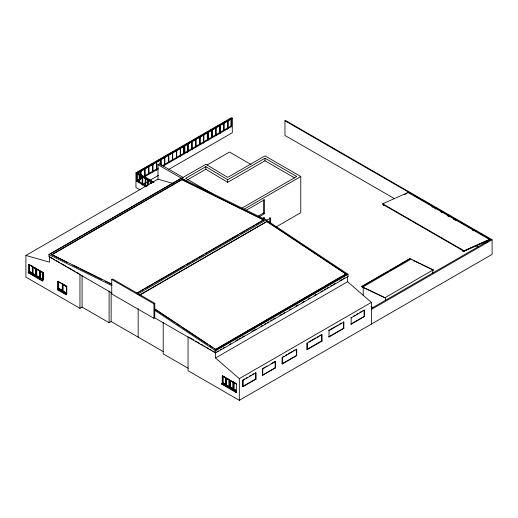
<?xml version="1.0" encoding="UTF-8"?>
<svg xmlns="http://www.w3.org/2000/svg" width="518" height="518" viewBox="0 0 518 518"><rect width="100%" height="100%" fill="white"/><g stroke="black" fill="none" stroke-linecap="round" stroke-linejoin="round"><path stroke-width="0.78" d="M214.148 348.601L215.488 349.488L346.018 273.86L267.035 221.419L139.323 295.156M140.002 295.033L267.035 221.419M343.207 275.751L346.018 273.86M463.124 251.398L463.189 250.718L464.063 251.224L489.452 239.912L489.497 239.478L408.087 192.476L382.698 203.794L383.074 205.18L383.767 205.581L383.825 204.966L462.153 250.188L462.095 250.803L463.124 251.398L476.825 245.208M408.035 193.033L408.087 192.476M464.063 251.224L464.102 250.796L489.497 239.478M385.625 297.61L385.068 297.934L362.684 287.348L363.241 286.745L363.241 295.726M362.678 287.348L361.661 286.48L385.068 297.669L433.242 269.852L432.737 270.415L432.737 273.005M140.054 189.853L135.943 187.477L135.943 172.863L231.533 117.67L232.297 118.11L232.297 132.731L168.939 169.308M136.843 172.688L144.373 168.337M145.739 167.547L147.112 166.757M148.478 165.967L153.27 163.202M154.642 162.412L160.114 159.246M140.941 170.551L140.585 170.577L140.941 170.551L140.941 178.276M144.645 168.233L145.001 168.201L144.645 168.233L144.645 176.729M152.564 171.387L152.771 163.546L152.92 171.354M171.303 152.791L160.34 159.123L161.104 159.563L184.402 146.115L184.402 153.801L163.157 166.064M172.675 152.001L174.048 151.211M175.414 150.421L177.473 149.236M178.839 148.439L180.212 147.649M181.585 146.859L182.951 146.07M186.124 144.244L187.49 143.454M188.856 142.664L190.223 141.88M192.275 140.695L201.839 135.172M203.205 134.382L204.571 133.592M205.937 132.802L207.304 132.019L207.304 139.698L184.758 152.713M210.412 130.232L211.784 129.442M213.151 128.652L217.936 125.887M219.302 125.097L220.668 124.314M222.034 123.524L226.139 121.154M228.192 119.969L230.924 118.389M152.564 163.662L152.92 163.63M156.786 161.402L156.43 161.435L156.786 161.402L156.786 169.898M187.645 152.111L187.846 143.499L187.995 151.308M195.564 146.762L195.772 138.921L195.921 146.736M199.624 144.418L199.831 136.577L199.98 144.392M227.655 129.092L227.862 120.48L228.011 128.289M176.424 157.964L176.625 150.123L176.78 157.938M187.645 143.615L187.995 143.583M192.061 141.239L191.705 141.272L192.061 141.239L192.061 149.734M195.564 139.038L195.921 139.012M199.624 136.694L199.98 136.668M203.839 134.44L203.483 134.466L203.839 134.44L203.839 142.936M160.878 165.074L160.878 159.686L137.555 173.096L232.297 118.11M163.118 351.528L111.143 321.523L109.11 322.695L82.084 307.09L79.953 308.32L25.9 277.117L25.9 255.439L157.984 179.183L157.984 164.679L159.447 163.83L183.061 177.46M142.159 176.249L142.722 176.275L142.159 176.249L142.159 184.855M137.529 179.986L142.321 177.214M143.687 176.424L158.061 168.13M161.713 166.019L183.637 153.36L184.402 153.801M207.679 139.478L230.924 126.062L231.688 126.502L231.688 118.829L208.443 132.252L208.443 139.918L231.688 126.502M143.648 176.612L148.342 179.325L147.449 179.843L136.655 173.614L136.655 181.306L158.139 168.965M208.068 140.138L184.842 153.548L184.842 145.869L208.068 132.459L208.068 140.138L207.304 139.698M145.195 177.998L145.759 178.03L145.195 177.998L145.195 186.564M143.175 184.181L158.495 175.343M29.209 271.782L28.244 272.339L28.244 272.863L28.697 272.597L28.697 264.62L29.209 264.329L29.209 271.782L32.634 273.763L32.634 266.31M32.42 273.193L29.474 271.607L29.578 264.685L29.578 271.549L32.42 273.193L32.42 266.33L30.717 265.346M111.914 293.065L48.951 256.714L48.951 254.597L181.339 178.16L157.984 164.679M48.951 254.597L205.879 164.284L227.719 177.376L264.983 155.86L300.757 176.515L300.757 212.691L276.094 226.936M67.01 262.361L51.774 254.565L181.876 179.455L263.746 219.774L256.073 224.521M207.174 164.925L229.48 152.046L251.062 164.504M51.794 254.869L181.896 179.752L263.766 220.079M29.474 264.743L32.42 266.33L32.485 273.847L35.91 275.829L35.554 276.029L35.554 268.583L35.91 268.376L35.982 276.275L36.383 276.042L43.383 279.908L42.366 280.491L28.244 272.339M394.8 198.847L284.958 135.431L284.958 120.811L285.515 120.487L492.1 239.763L492.1 254.383L239.316 400.33L188.053 370.733L188.053 336.674M294.625 177.901L264.983 160.787L227.68 182.33L227.68 179.746L205.84 166.654L185.658 178.309L213.688 194.49M35.729 275.2L32.783 273.621L32.887 266.815L32.887 273.562L35.729 275.2L35.729 268.46L33.456 267.146M187.05 180.083L205.84 169.237L205.84 166.654M35.982 268.823L36.383 268.589L36.383 276.042M39.4 270.797L39.808 270.564L39.808 278.017M39.627 277.402L39.53 270.72L36.629 269.043L36.629 275.79L39.627 277.402L39.627 270.655L36.733 268.984L36.733 275.731M28.697 264.62L42.819 272.779L43.383 272.455M40.249 270.959L40.249 277.765L43.247 279.377L43.247 272.572L41.511 271.568M40.249 277.765L43.247 279.377M28.244 272.863L42.366 281.015L42.819 280.756L42.819 272.779M227.68 179.746L264.983 158.21L296.691 176.515L241.705 208.255M58.152 288.675L57.336 289.141L57.336 289.691L57.744 289.452L57.744 281.365L58.152 281.132L58.152 288.675L62.367 291.343L62.574 283.683M62.225 290.507L62.38 283.909L58.67 281.766L58.521 288.364L62.38 290.417L58.521 288.364M62.814 284.609L66.472 286.603L66.369 293.11L62.814 291.058L62.814 284.609L66.472 286.603M57.744 281.365L66.79 286.35L66.79 293.894L66.181 294.243L57.336 289.141M62.814 291.058L66.472 293.052M57.336 289.691L66.181 294.794L66.582 294.561L66.582 286.467M111.746 279.474L112.613 278.975L154.811 303.341L154.759 317.858L153.95 318.33L111.746 293.965L111.746 279.474L153.95 303.839L154.811 303.341M243.79 209.401L300.757 176.515M246.018 210.379L264.594 199.657L264.594 213.623L259.091 216.802M258.022 216.187L263.532 213.008L264.594 213.623M262.535 218.693L264.594 217.502L264.594 219.108M136.448 293.272L263.746 219.774M136.467 293.576L140.663 291.155M142.061 290.345L143.46 289.536M144.859 288.733L153.25 283.883M154.649 283.074L184.725 265.715M186.124 264.905L191.025 262.076M192.424 261.273L194.522 260.055M195.921 259.253L197.319 258.443M198.718 257.634L203.613 254.811M205.011 254.001L207.109 252.79M208.508 251.981L238.584 234.615M239.983 233.812L244.884 230.983M246.283 230.173L248.381 228.962M249.78 228.153L251.178 227.35M252.577 226.541L254.675 225.33M137.905 293.926L266.084 219.923L348.005 274.281L348.005 276.508L215.566 352.965L154.759 317.858M266.647 220.241L270.61 217.955L270.61 223.264M154.811 310.373L215.566 350.744L348.005 274.281M215.488 349.488L228.749 341.835M230.141 341.025L241.31 334.583M242.709 333.773L278.995 312.82M280.393 312.017L291.556 305.568M292.955 304.765L322.967 287.438M324.359 286.635L329.247 283.812M330.639 283.003L341.809 276.56M215.164 350.511L347.597 274.048M216.912 351.722L218.311 350.913M220.409 349.702L221.808 348.899M223.206 348.09L224.605 347.28M229.493 344.457L230.892 343.654M235.787 340.825L237.879 339.614M239.277 338.811L240.676 338.001M242.074 337.199L244.172 335.988M251.858 331.546L256.047 329.124M260.942 326.301L262.341 325.498M264.439 324.287L265.838 323.478M267.23 322.669L268.628 321.866M270.726 320.655L272.125 319.846M273.523 319.043L274.922 318.233M279.811 315.41L281.909 314.199M283.307 313.39L284.706 312.587M289.594 309.758L290.993 308.955M295.888 306.132L297.979 304.921M302.175 302.499L304.273 301.288M308.463 298.867L309.861 298.057M314.756 295.234L316.148 294.425M321.043 291.602L322.442 290.799M324.54 289.588L325.939 288.779M327.331 287.969L328.729 287.166M330.827 285.955L332.226 285.146M333.624 284.343L335.023 283.534M339.912 280.711L342.01 279.5M343.408 278.69L344.807 277.888M239.316 400.33L239.316 378.652L215.52 357.99L347.597 281.734L347.597 276.269L348.005 276.508M361.661 286.48L409.978 258.592L433.242 269.852M361.661 286.758L388.273 271.4M389.672 270.59L398.07 265.74M399.475 264.931L409.978 258.592M362.678 287.069L410.994 259.175M222.759 383.145L221.795 383.702L221.795 384.226L222.248 383.961L222.248 375.984L222.759 375.692L222.759 383.145L226.185 385.12L226.185 378.412M226.334 378.237L226.334 384.984L226.334 378.237L229.183 379.875L229.183 386.622M223.025 382.97L225.971 384.55L223.025 382.97L223.129 376.049M233.178 382.019L233.081 388.824L230.18 387.153L230.18 380.406L232.601 381.688M225.971 377.687L226.185 385.12M232.951 382.161L233.359 381.928L233.359 389.381L236.247 390.87M239.316 378.652L371.4 302.395L347.597 281.734M229.105 379.94L229.105 387.393L229.461 387.186L226.036 385.211M230.18 387.153L233.178 388.765M229.105 387.393L229.934 387.406L233.359 389.381M243.402 379.662L244.768 378.872M246.128 378.088L247.494 377.298M249.54 376.12L250.9 375.33M252.266 374.546L253.632 373.756M263.053 368.317L264.394 367.54M265.734 366.77L267.081 365.993M271.108 363.668L274.462 361.732M282.77 356.934L284.129 356.151M285.489 355.361L286.849 354.577M288.209 353.794L292.281 351.444M293.641 350.654L295.001 349.87M308.935 341.828L315.63 337.963M316.971 337.186L318.311 336.415M319.651 335.638L320.992 334.868M335.411 326.541L328.671 330.432L329.027 330.639L343.855 322.073L343.855 328.47L329.027 337.03L328.671 336.829L343.505 328.263L343.855 328.47M336.758 325.764L338.112 324.987M339.458 324.203L341.479 323.038M353.619 316.025L355.018 315.222M356.423 314.413L357.821 313.604M359.926 312.386L361.324 311.577M362.73 310.768L364.484 310.165L364.484 316.563L351.172 324.242L350.815 324.041L364.128 316.356L364.484 316.563M243.078 380.257L256.028 372.779L256.028 379.176L243.078 386.655L242.722 386.447L242.722 380.057L243.078 380.257L243.078 386.655M262.736 368.907L275.485 361.551L275.485 367.942L262.736 375.304L262.38 375.097L262.38 368.706L262.736 368.907L262.736 375.304M282.446 357.53L296.717 349.294L296.717 355.685L282.446 363.921L282.09 363.72L282.09 357.323L282.446 357.53L282.446 363.921M307.284 343.194L322.015 334.686L322.015 341.077L307.284 349.585L306.928 349.378L306.928 342.987L307.284 343.194L307.284 349.585M350.815 317.644L351.172 317.851L364.484 310.165M371.192 308.534L490.65 239.562L284.958 120.811M371.4 309.447L492.1 239.763M233.903 389.063L233.903 382.265L233.799 389.128L236.221 390.404M242.722 386.447L255.678 378.969L256.028 379.176M262.38 375.097L275.129 367.735L275.485 367.942M282.09 363.72L296.361 355.484L296.717 355.685M306.928 349.378L321.659 340.876L322.015 341.077M236.376 391.589L235.917 392.379L236.376 392.113L236.376 384.136L222.248 375.984M478.269 244.554L482.595 242.599M484.039 241.951L486.201 240.974M404.409 194.651L406.585 193.68M157.984 179.183L173.213 183.508M25.9 255.439L49.514 262.147L49.514 256.688L54.351 259.479M413.144 260.483L420.325 263.927M421.756 264.614L433.242 270.118M266.084 219.923L181.591 178.309L187.186 181.54M51.774 254.565L111.914 284.181M72.805 265.216L78.6 268.071M80.05 268.784L101.787 279.493M105.407 281.274L111.208 284.129M49.204 254.739L111.888 285.612M370.933 306.449L373.031 307.64M431.792 206.682L433.184 207.485M434.576 208.294L435.975 209.097M440.85 211.914L442.242 212.717M447.118 215.533L449.21 216.738M453.392 219.153L455.477 220.357M472.202 230.011L473.594 230.821M475.958 245.707L478.056 246.918M382.698 203.794L464.102 250.796M211.81 129.746L211.966 137.555M184.402 146.115L183.637 145.675L183.637 153.36M176.424 150.239L176.573 158.055M137.607 172.785L153.988 182.239M138.274 173.511L139.62 174.288M140.961 175.065L142.301 175.842M148.685 179.539L153.393 182.258M135.943 172.863L153.069 182.75M152.499 182.776L147.792 180.057L147.792 185.431M147.002 186.247L137.555 180.788L137.555 173.867M136.655 181.306L146.095 186.758M343.855 322.073L343.505 321.872L343.505 328.263M322.015 334.686L321.659 334.479L321.659 340.876M296.717 349.294L296.361 349.087L296.361 355.484M275.485 361.551L275.129 361.344L275.129 367.735M55.737 260.282L59.887 262.678M61.273 263.474L66.116 266.271M67.502 267.068L72.345 269.865M73.724 270.668L75.11 271.464M76.496 272.261L79.26 273.86M189.433 337.464L193.551 339.847M195.61 341.032L199.728 343.415M201.101 344.205L202.473 344.994M203.846 345.791L205.219 346.581M206.591 347.377L208.65 348.562M210.023 349.359L211.396 350.149M212.768 350.945L215.52 352.525M223.698 376.379L224.838 377.033M228.088 378.943L229.461 379.739M234.479 382.595L235.638 383.262M223.595 376.437L225.874 377.751L225.874 384.615M227.007 378.503L229.28 379.817M234.382 382.653L236.694 383.993M230.18 380.406L233.081 382.077L233.081 388.824M34.538 267.586L35.91 268.376M40.831 271.296L43.143 272.63L43.143 279.435M62.367 283.799L66.79 286.35M32.783 266.874L35.632 268.518L35.632 275.265M233.799 389.128L236.694 390.799M226.334 384.984L229.28 386.564M36.629 275.79L39.53 277.46M62.367 291.343L66.79 293.894M35.554 276.029L35.982 276.275M221.795 383.702L236.376 392.113M58.424 289.847L59.784 290.63M64.543 293.382L65.903 294.166M221.795 384.226L235.917 392.379M188.163 368.272L163.215 353.872L163.215 322.183M205.84 169.237L227.68 182.33M267.016 221.698L345.998 274.139M154.604 308.767L215.507 349.21M154.584 309.045L175.33 322.824M176.67 323.711L180.018 325.939M181.352 326.826L207.459 344.159M209.466 345.487L212.14 347.267M487.166 240.326L487.166 241.874M486.914 240.954L486.914 242.502M484.99 241.828L484.99 243.441M484.738 241.679L484.738 243.292M484.595 241.912L484.595 243.454M484 242.035L484 243.648M483.579 242.1L483.579 243.635M385.625 297.345L385.625 300.2M371.4 302.395L371.4 324.074M364.128 309.958L364.128 316.356M351.172 317.851L351.172 324.242M329.027 330.639L329.027 337.03M269.8 217.482L269.8 222.798M264.983 158.21L264.983 160.787M263.532 199.812L263.532 213.008M263.377 217.599L263.377 219.205M255.678 372.578L255.678 378.969M233.508 381.837L233.508 389.29M230.924 119.159L230.924 126.062M230.283 380.348L230.283 387.095M229.934 387.406L229.934 379.953L229.532 380.186L229.532 387.639M227.862 120.48L227.81 128.406M223.951 122.915L223.951 130.633M223.795 122.824L223.795 130.549M223.744 123.031L223.744 130.756M223.595 122.941L223.595 130.666M220.085 133.638L219.936 125.052L219.936 132.776M219.885 125.259L219.885 133.754M219.736 125.945L219.736 132.893M216.032 127.486L216.032 135.211M215.876 127.396L215.825 135.327M215.676 127.512L215.676 135.237M215.566 350.744L215.52 357.99M212.166 129.714L212.166 137.438M211.81 130.517L211.81 137.464M203.639 134.557L203.639 143.052M203.483 135.237L203.483 142.191M199.831 136.577L199.831 144.302M199.78 136.784L199.78 144.509M195.772 138.921L195.772 146.646M195.72 139.128L195.72 146.853M191.861 141.356L191.861 149.08M191.705 142.042L191.705 148.99M187.846 143.499L187.846 151.224M187.794 143.7L187.794 152.201M184.078 145.428L184.078 153.108M180.64 156.481L180.491 147.895L180.439 155.827M180.283 148.783L180.283 155.737M176.625 150.123L176.625 157.848M172.721 152.557L172.721 160.282M172.565 152.467L172.565 160.191M172.52 160.399L172.364 152.583L172.364 160.308M168.862 162.51L168.706 154.694L168.654 162.626M168.505 154.817L168.505 162.535M164.795 157.129L164.795 164.853M164.646 157.045L164.646 164.769M164.594 157.245L164.594 164.97M164.439 157.161L164.439 164.886M161.104 159.563L161.104 164.944M160.114 160.017L160.114 164.633M156.578 161.519L156.578 170.014M156.43 162.205L156.43 169.93M153.95 303.839L153.95 318.33M152.719 163.746L152.771 172.041M151.114 181.922L151.114 183.463M150.861 181.3L150.861 183.612M150.809 181.747L150.809 183.288M150.557 181.896L150.557 183.437M148.86 166.744L148.86 173.698M148.711 166.66L148.711 173.608M148.685 180.309L148.685 184.913M148.66 166.867L148.66 173.815M148.504 166.777L148.504 173.731M147.449 179.843L147.449 186.001M145.759 178.807L145.759 185.813M145.5 178.179L145.5 185.962M145.001 168.978L145.001 175.926M144.8 168.324L144.8 176.042M142.722 177.059L142.722 184.881M142.463 176.424L142.463 185.03M140.786 170.461L140.734 179.163M140.585 171.354L140.585 179.073M139.737 174.611L139.737 182.394M139.433 174.436L139.484 182.543M139.18 174.585L139.18 182.368M138.17 308.605L138.17 337.121M111.143 292.21L111.143 321.523M109.11 291.006L109.11 322.695M82.084 275.408L82.084 307.09M79.953 274.262L79.953 308.32M66.369 286.661L66.369 293.11M66.181 294.243L66.181 294.794M62.918 284.544L62.918 290.999M62.574 284.434L62.574 290.469M58.67 281.766L58.67 288.28M42.366 280.491L42.366 281.015M40.352 270.901L40.352 277.706M39.957 271.225L39.957 277.933M32.323 266.388L32.323 273.251M148.711 165.889L148.711 165.889"/></g></svg>
